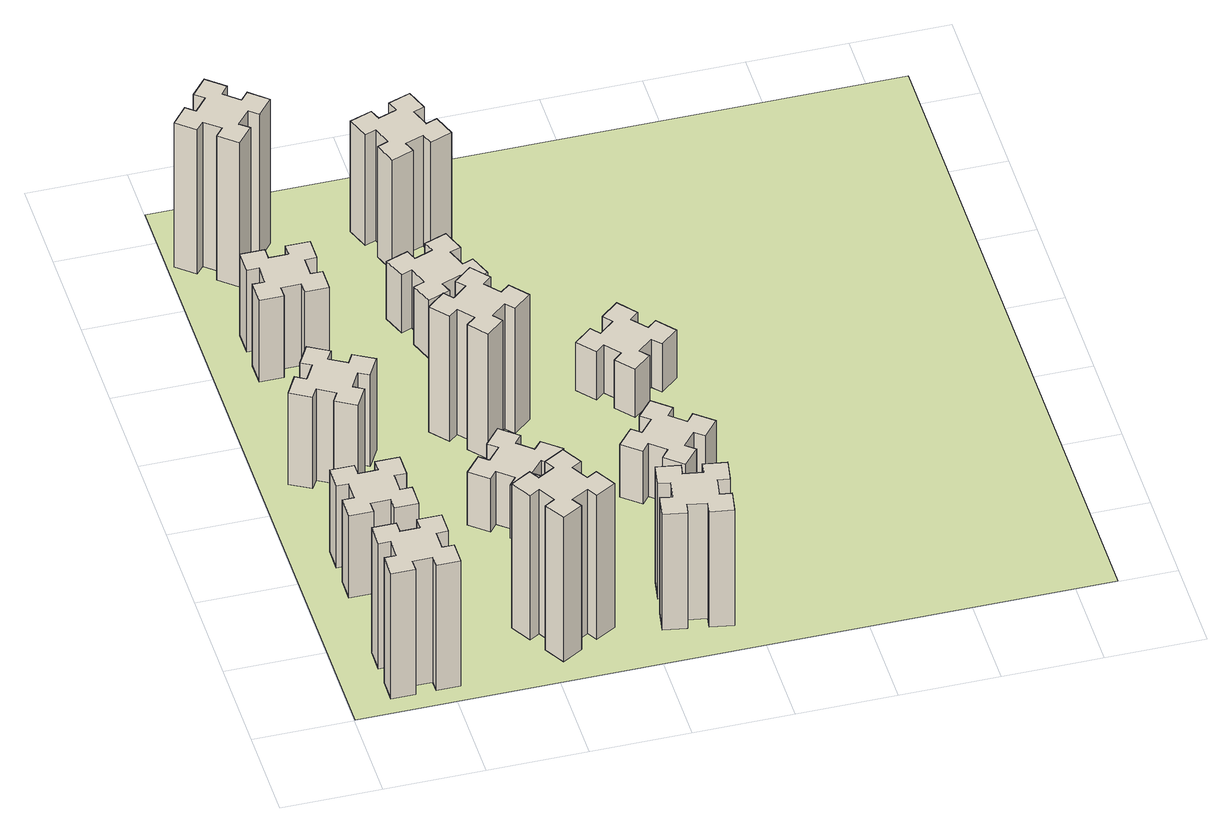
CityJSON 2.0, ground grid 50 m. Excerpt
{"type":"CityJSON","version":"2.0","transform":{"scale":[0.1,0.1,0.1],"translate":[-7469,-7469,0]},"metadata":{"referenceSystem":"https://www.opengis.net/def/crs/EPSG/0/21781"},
"CityObjects":{
"building1":{"type":"Building","attributes":{"class":"1000","function":"1000","usage":"1000","yearOfConstruction":2016,"roofType":"1000","measuredHeight":78,"storeysAboveGround":30,"storeysBelowGround":0},"geometry":[{"type":"Solid","lod":"1","boundaries":[[[[0,1,2,3,4,5,6,7,8,9,10,11,12,13,14,15,16,17,18,19]],[[17,16,20,21]],[[16,15,22,20]],[[15,14,23,22]],[[14,13,24,23]],[[13,12,25,24]],[[12,11,26,25]],[[11,10,27,26]],[[10,9,28,27]],[[9,8,29,28]],[[8,7,30,29]],[[7,6,31,30]],[[6,5,32,31]],[[5,4,33,32]],[[4,3,34,33]],[[3,2,35,34]],[[2,1,36,35]],[[1,0,37,36]],[[0,19,38,37]],[[19,18,39,38]],[[18,17,21,39]],[[24,25,26,27,28,29,30,31,32,33,34,35,36,37,38,39,21,20,22,23]]]]}]},
"building2":{"type":"Building","attributes":{"class":"1000","function":"1000","usage":"1000","yearOfConstruction":2016,"roofType":"1000","measuredHeight":51,"storeysAboveGround":30,"storeysBelowGround":0},"geometry":[{"type":"Solid","lod":"1","boundaries":[[[[40,41,42,43,44,45,46,47,48,49,50,51,52,53,54,55,56,57,58,59]],[[57,56,60,61]],[[56,55,62,60]],[[55,54,63,62]],[[54,53,64,63]],[[53,52,65,64]],[[52,51,66,65]],[[51,50,67,66]],[[50,49,68,67]],[[49,48,69,68]],[[48,47,70,69]],[[47,46,71,70]],[[46,45,72,71]],[[45,44,73,72]],[[44,43,74,73]],[[43,42,75,74]],[[42,41,76,75]],[[41,40,77,76]],[[40,59,78,77]],[[59,58,79,78]],[[58,57,61,79]],[[64,65,66,67,68,69,70,71,72,73,74,75,76,77,78,79,61,60,62,63]]]]}]},
"building3":{"type":"Building","attributes":{"class":"1000","function":"1000","usage":"1000","yearOfConstruction":2016,"roofType":"1000","measuredHeight":57,"storeysAboveGround":30,"storeysBelowGround":0},"geometry":[{"type":"Solid","lod":"1","boundaries":[[[[80,81,82,83,84,85,86,87,88,89,90,91,92,93,94,95,96,97,98,99]],[[97,96,100,101]],[[96,95,102,100]],[[95,94,103,102]],[[94,93,104,103]],[[93,92,105,104]],[[92,91,106,105]],[[91,90,107,106]],[[90,89,108,107]],[[89,88,109,108]],[[88,87,110,109]],[[87,86,111,110]],[[86,85,112,111]],[[85,84,113,112]],[[84,83,114,113]],[[83,82,115,114]],[[82,81,116,115]],[[81,80,117,116]],[[80,99,118,117]],[[99,98,119,118]],[[98,97,101,119]],[[104,105,106,107,108,109,110,111,112,113,114,115,116,117,118,119,101,100,102,103]]]]}]},
"building4":{"type":"Building","attributes":{"class":"1000","function":"1000","usage":"1000","yearOfConstruction":2016,"roofType":"1000","measuredHeight":51,"storeysAboveGround":30,"storeysBelowGround":0},"geometry":[{"type":"Solid","lod":"1","boundaries":[[[[120,121,122,123,124,125,126,127,128,129,130,131,132,133,134,135,136,137,138,139]],[[137,136,140,141]],[[136,135,142,140]],[[135,134,143,142]],[[134,133,144,143]],[[133,132,145,144]],[[132,131,146,145]],[[131,130,147,146]],[[130,129,148,147]],[[129,128,149,148]],[[128,127,150,149]],[[127,126,151,150]],[[126,125,152,151]],[[125,124,153,152]],[[124,123,154,153]],[[123,122,155,154]],[[122,121,156,155]],[[121,120,157,156]],[[120,139,158,157]],[[139,138,159,158]],[[138,137,141,159]],[[144,145,146,147,148,149,150,151,152,153,154,155,156,157,158,159,141,140,142,143]]]]}]},
"building5":{"type":"Building","attributes":{"class":"1000","function":"1000","usage":"1000","yearOfConstruction":2016,"roofType":"1000","measuredHeight":90,"storeysAboveGround":30,"storeysBelowGround":0},"geometry":[{"type":"Solid","lod":"1","boundaries":[[[[160,161,162,163,164,165,166,167,168,169,170,171,172,173,174,175,176,177,178,179]],[[177,176,180,181]],[[176,175,182,180]],[[175,174,183,182]],[[174,173,184,183]],[[173,172,185,184]],[[172,171,186,185]],[[171,170,187,186]],[[170,169,188,187]],[[169,168,189,188]],[[168,167,190,189]],[[167,166,191,190]],[[166,165,192,191]],[[165,164,193,192]],[[164,163,194,193]],[[163,162,195,194]],[[162,161,196,195]],[[161,160,197,196]],[[160,179,198,197]],[[179,178,199,198]],[[178,177,181,199]],[[184,185,186,187,188,189,190,191,192,193,194,195,196,197,198,199,181,180,182,183]]]]}]},
"building6":{"type":"Building","attributes":{"class":"1000","function":"1000","usage":"1000","yearOfConstruction":2016,"roofType":"1000","measuredHeight":90,"storeysAboveGround":30,"storeysBelowGround":0},"geometry":[{"type":"Solid","lod":"1","boundaries":[[[[200,201,202,203,204,205,206,207,208,209,210,211,212,213,214,215,216,217,218,219]],[[217,216,220,221]],[[216,215,222,220]],[[215,214,223,222]],[[214,213,224,223]],[[213,212,225,224]],[[212,211,226,225]],[[211,210,227,226]],[[210,209,228,227]],[[209,208,229,228]],[[208,207,230,229]],[[207,206,231,230]],[[206,205,232,231]],[[205,204,233,232]],[[204,203,234,233]],[[203,202,235,234]],[[202,201,236,235]],[[201,200,237,236]],[[200,219,238,237]],[[219,218,239,238]],[[218,217,221,239]],[[224,225,226,227,228,229,230,231,232,233,234,235,236,237,238,239,221,220,222,223]]]]}]},
"building7":{"type":"Building","attributes":{"class":"1000","function":"1000","usage":"1000","yearOfConstruction":2016,"roofType":"1000","measuredHeight":33,"storeysAboveGround":30,"storeysBelowGround":0},"geometry":[{"type":"Solid","lod":"1","boundaries":[[[[240,241,242,243,244,245,246,247,248,249,250,251,252,253,254,255,256,257,258,259]],[[257,256,260,261]],[[256,255,262,260]],[[255,254,263,262]],[[254,253,264,263]],[[253,252,265,264]],[[252,251,266,265]],[[251,250,267,266]],[[250,249,268,267]],[[249,248,269,268]],[[248,247,270,269]],[[247,246,271,270]],[[246,245,272,271]],[[245,244,273,272]],[[244,243,274,273]],[[243,242,275,274]],[[242,241,276,275]],[[241,240,277,276]],[[240,259,278,277]],[[259,258,279,278]],[[258,257,261,279]],[[264,265,266,267,268,269,270,271,272,273,274,275,276,277,278,279,261,260,262,263]]]]}]},
"building8":{"type":"Building","attributes":{"class":"1000","function":"1000","usage":"1000","yearOfConstruction":2016,"roofType":"1000","measuredHeight":78,"storeysAboveGround":30,"storeysBelowGround":0},"geometry":[{"type":"Solid","lod":"1","boundaries":[[[[280,281,282,283,284,285,286,287,288,289,290,291,292,293,294,295,296,297,298,299]],[[297,296,300,301]],[[296,295,302,300]],[[295,294,303,302]],[[294,293,304,303]],[[293,292,305,304]],[[292,291,306,305]],[[291,290,307,306]],[[290,289,308,307]],[[289,288,309,308]],[[288,287,310,309]],[[287,286,311,310]],[[286,285,312,311]],[[285,284,313,312]],[[284,283,314,313]],[[283,282,315,314]],[[282,281,316,315]],[[281,280,317,316]],[[280,299,318,317]],[[299,298,319,318]],[[298,297,301,319]],[[304,305,306,307,308,309,310,311,312,313,314,315,316,317,318,319,301,300,302,303]]]]}]},
"building9":{"type":"Building","attributes":{"class":"1000","function":"1000","usage":"1000","yearOfConstruction":2016,"roofType":"1000","measuredHeight":72,"storeysAboveGround":30,"storeysBelowGround":0},"geometry":[{"type":"Solid","lod":"1","boundaries":[[[[320,321,322,323,324,325,326,327,328,329,330,331,332,333,334,335,336,337,338,339]],[[337,336,340,341]],[[336,335,342,340]],[[335,334,343,342]],[[334,333,344,343]],[[333,332,345,344]],[[332,331,346,345]],[[331,330,347,346]],[[330,329,348,347]],[[329,328,349,348]],[[328,327,350,349]],[[327,326,351,350]],[[326,325,352,351]],[[325,324,353,352]],[[324,323,354,353]],[[323,322,355,354]],[[322,321,356,355]],[[321,320,357,356]],[[320,339,358,357]],[[339,338,359,358]],[[338,337,341,359]],[[344,345,346,347,348,349,350,351,352,353,354,355,356,357,358,359,341,340,342,343]]]]}]},
"building10":{"type":"Building","attributes":{"class":"1000","function":"1000","usage":"1000","yearOfConstruction":2016,"roofType":"1000","measuredHeight":36,"storeysAboveGround":30,"storeysBelowGround":0},"geometry":[{"type":"Solid","lod":"1","boundaries":[[[[360,361,362,363,364,365,366,367,368,369,370,371,372,373,374,375,376,377,378,379]],[[377,376,380,381]],[[376,375,382,380]],[[375,374,383,382]],[[374,373,384,383]],[[373,372,385,384]],[[372,371,386,385]],[[371,370,387,386]],[[370,369,388,387]],[[369,368,389,388]],[[368,367,390,389]],[[367,366,391,390]],[[366,365,392,391]],[[365,364,393,392]],[[364,363,394,393]],[[363,362,395,394]],[[362,361,396,395]],[[361,360,397,396]],[[360,379,398,397]],[[379,378,399,398]],[[378,377,381,399]],[[384,385,386,387,388,389,390,391,392,393,394,395,396,397,398,399,381,380,382,383]]]]}]},
"building11":{"type":"Building","attributes":{"class":"1000","function":"1000","usage":"1000","yearOfConstruction":2016,"roofType":"1000","measuredHeight":69,"storeysAboveGround":30,"storeysBelowGround":0},"geometry":[{"type":"Solid","lod":"1","boundaries":[[[[400,401,402,403,404,405,406,407,408,409,410,411,412,413,414,415,416,417,418,419]],[[417,416,420,421]],[[416,415,422,420]],[[415,414,423,422]],[[414,413,424,423]],[[413,412,425,424]],[[412,411,426,425]],[[411,410,427,426]],[[410,409,428,427]],[[409,408,429,428]],[[408,407,430,429]],[[407,406,431,430]],[[406,405,432,431]],[[405,404,433,432]],[[404,403,434,433]],[[403,402,435,434]],[[402,401,436,435]],[[401,400,437,436]],[[400,419,438,437]],[[419,418,439,438]],[[418,417,421,439]],[[424,425,426,427,428,429,430,431,432,433,434,435,436,437,438,439,421,420,422,423]]]]}]},
"building12":{"type":"Building","attributes":{"class":"1000","function":"1000","usage":"1000","yearOfConstruction":2016,"roofType":"1000","measuredHeight":33,"storeysAboveGround":30,"storeysBelowGround":0},"geometry":[{"type":"Solid","lod":"1","boundaries":[[[[440,441,442,443,444,445,446,447,448,449,450,451,452,453,454,455,456,457,458,459]],[[457,456,460,461]],[[456,455,462,460]],[[455,454,463,462]],[[454,453,464,463]],[[453,452,465,464]],[[452,451,466,465]],[[451,450,467,466]],[[450,449,468,467]],[[449,448,469,468]],[[448,447,470,469]],[[447,446,471,470]],[[446,445,472,471]],[[445,444,473,472]],[[444,443,474,473]],[[443,442,475,474]],[[442,441,476,475]],[[441,440,477,476]],[[440,459,478,477]],[[459,458,479,478]],[[458,457,461,479]],[[464,465,466,467,468,469,470,471,472,473,474,475,476,477,478,479,461,460,462,463]]]]}]},
"building13":{"type":"Building","attributes":{"class":"1000","function":"1000","usage":"1000","yearOfConstruction":2016,"roofType":"1000","measuredHeight":30,"storeysAboveGround":30,"storeysBelowGround":0},"geometry":[{"type":"Solid","lod":"1","boundaries":[[[[480,481,482,483,484,485,486,487,488,489,490,491,492,493,494,495,496,497,498,499]],[[497,496,500,501]],[[496,495,502,500]],[[495,494,503,502]],[[494,493,504,503]],[[493,492,505,504]],[[492,491,506,505]],[[491,490,507,506]],[[490,489,508,507]],[[489,488,509,508]],[[488,487,510,509]],[[487,486,511,510]],[[486,485,512,511]],[[485,484,513,512]],[[484,483,514,513]],[[483,482,515,514]],[[482,481,516,515]],[[481,480,517,516]],[[480,499,518,517]],[[499,498,519,518]],[[498,497,501,519]],[[504,505,506,507,508,509,510,511,512,513,514,515,516,517,518,519,501,500,502,503]]]]}]},
"landuse1":{"type":"LandUse","attributes":{"name":"plot1","function":"1010"},"geometry":[{"type":"MultiSurface","lod":"1","boundaries":[[[520,521,522,523]]]}]}
},
"vertices":[
[265,325,0],[265,225,0],[205,225,0],[205,105,0],[325,105,0],[325,165,0],[425,165,0],[425,105,0],[545,105,0],[545,225,0],[485,225,0],[485,325,0],[545,325,0],[545,445,0],[425,445,0],[425,385,0],[325,385,0],[325,445,0],[205,445,0],[205,325,0],[325,385,780],[325,445,780],[425,385,780],[425,445,780],[545,445,780],[545,325,780],[485,325,780],[485,225,780],[545,225,780],[545,105,780],[425,105,780],[425,165,780],[325,165,780],[325,105,780],[205,105,780],[205,225,780],[265,225,780],[265,325,780],[205,325,780],[205,445,780],
[265,1065,0],[265,965,0],[205,965,0],[205,845,0],[325,845,0],[325,905,0],[425,905,0],[425,845,0],[545,845,0],[545,965,0],[485,965,0],[485,1065,0],[545,1065,0],[545,1185,0],[425,1185,0],[425,1125,0],[325,1125,0],[325,1185,0],[205,1185,0],[205,1065,0],[325,1125,510],[325,1185,510],[425,1125,510],[425,1185,510],[545,1185,510],[545,1065,510],[485,1065,510],[485,965,510],[545,965,510],[545,845,510],[425,845,510],[425,905,510],[325,905,510],[325,845,510],[205,845,510],[205,965,510],[265,965,510],[265,1065,510],[205,1065,510],[205,1185,510],
[474,1826,0],[387,1876,0],[417,1928,0],[313,1988,0],[253,1884,0],[305,1854,0],[255,1767,0],[203,1797,0],[143,1693,0],[247,1633,0],[277,1685,0],[364,1635,0],[334,1583,0],[438,1523,0],[498,1627,0],[446,1657,0],[496,1744,0],[548,1714,0],[608,1818,0],[504,1878,0],[496,1744,570],[548,1714,570],[446,1657,570],[498,1627,570],[438,1523,570],[334,1583,570],[364,1635,570],[277,1685,570],[247,1633,570],[143,1693,570],[203,1797,570],[255,1767,570],[305,1854,570],[253,1884,570],[313,1988,570],[417,1928,570],[387,1876,570],[474,1826,570],[504,1878,570],[608,1818,570],
[485,2545,0],[485,2645,0],[545,2645,0],[545,2765,0],[425,2765,0],[425,2705,0],[325,2705,0],[325,2765,0],[205,2765,0],[205,2645,0],[265,2645,0],[265,2545,0],[205,2545,0],[205,2425,0],[325,2425,0],[325,2485,0],[425,2485,0],[425,2425,0],[545,2425,0],[545,2545,0],[425,2485,510],[425,2425,510],[325,2485,510],[325,2425,510],[205,2425,510],[205,2545,510],[265,2545,510],[265,2645,510],[205,2645,510],[205,2765,510],[325,2765,510],[325,2705,510],[425,2705,510],[425,2765,510],[545,2765,510],[545,2645,510],[485,2645,510],[485,2545,510],[545,2545,510],[545,2425,510],
[1127,255,0],[1214,305,0],[1244,253,0],[1348,313,0],[1288,417,0],[1236,387,0],[1186,474,0],[1238,504,0],[1178,608,0],[1074,548,0],[1104,496,0],[1017,446,0],[987,498,0],[883,438,0],[943,334,0],[995,364,0],[1045,277,0],[993,247,0],[1053,143,0],[1157,203,0],[1045,277,900],[993,247,900],[995,364,900],[943,334,900],[883,438,900],[987,498,900],[1017,446,900],[1104,496,900],[1074,548,900],[1178,608,900],[1238,504,900],[1186,474,900],[1236,387,900],[1288,417,900],[1348,313,900],[1244,253,900],[1214,305,900],[1127,255,900],[1157,203,900],[1053,143,900],
[384,3387,0],[308,3452,0],[346,3498,0],[254,3575,0],[177,3483,0],[223,3444,0],[159,3368,0],[113,3406,0],[36,3314,0],[128,3237,0],[166,3283,0],[243,3219,0],[204,3173,0],[296,3096,0],[373,3188,0],[327,3226,0],[392,3303,0],[438,3264,0],[515,3356,0],[423,3433,0],[392,3303,900],[438,3264,900],[327,3226,900],[373,3188,900],[296,3096,900],[204,3173,900],[243,3219,900],[166,3283,900],[128,3237,900],[36,3314,900],[113,3406,900],[159,3368,900],[223,3444,900],[177,3483,900],[254,3575,900],[346,3498,900],[308,3452,900],[384,3387,900],[423,3433,900],[515,3356,900],
[1224,1267,0],[1148,1332,0],[1186,1378,0],[1094,1455,0],[1017,1363,0],[1063,1324,0],[999,1248,0],[953,1286,0],[876,1194,0],[968,1117,0],[1006,1163,0],[1083,1099,0],[1044,1053,0],[1136,976,0],[1213,1068,0],[1167,1106,0],[1232,1183,0],[1278,1144,0],[1355,1236,0],[1263,1313,0],[1232,1183,330],[1278,1144,330],[1167,1106,330],[1213,1068,330],[1136,976,330],[1044,1053,330],[1083,1099,330],[1006,1163,330],[968,1117,330],[876,1194,330],[953,1286,330],[999,1248,330],[1063,1324,330],[1017,1363,330],[1094,1455,330],[1186,1378,330],[1148,1332,330],[1224,1267,330],[1263,1313,330],[1355,1236,330],
[1083,1972,0],[1006,1907,0],[968,1953,0],[876,1876,0],[953,1784,0],[999,1823,0],[1063,1746,0],[1017,1708,0],[1094,1616,0],[1186,1693,0],[1148,1739,0],[1224,1803,0],[1263,1757,0],[1355,1834,0],[1278,1926,0],[1232,1888,0],[1167,1964,0],[1213,2003,0],[1136,2095,0],[1044,2018,0],[1167,1964,780],[1213,2003,780],[1232,1888,780],[1278,1926,780],[1355,1834,780],[1263,1757,780],[1224,1803,780],[1148,1739,780],[1186,1693,780],[1094,1616,780],[1017,1708,780],[1063,1746,780],[999,1823,780],[953,1784,780],[876,1876,780],[968,1953,780],[1006,1907,780],[1083,1972,780],[1044,2018,780],[1136,2095,780],
[1855,307,0],[1872,405,0],[1931,395,0],[1952,513,0],[1834,534,0],[1824,475,0],[1725,492,0],[1736,551,0],[1617,572,0],[1597,454,0],[1656,444,0],[1638,345,0],[1579,356,0],[1558,237,0],[1677,217,0],[1687,276,0],[1785,258,0],[1775,199,0],[1893,178,0],[1914,297,0],[1785,258,720],[1775,199,720],[1687,276,720],[1677,217,720],[1558,237,720],[1579,356,720],[1638,345,720],[1656,444,720],[1597,454,720],[1617,572,720],[1736,551,720],[1725,492,720],[1824,475,720],[1834,534,720],[1952,513,720],[1931,395,720],[1872,405,720],[1855,307,720],[1914,297,720],[1893,178,720],
[1106,2475,0],[1200,2509,0],[1220,2453,0],[1333,2494,0],[1292,2607,0],[1236,2586,0],[1202,2680,0],[1258,2700,0],[1217,2813,0],[1104,2772,0],[1125,2716,0],[1031,2682,0],[1010,2738,0],[897,2697,0],[939,2584,0],[995,2605,0],[1029,2511,0],[973,2490,0],[1014,2377,0],[1127,2419,0],[1029,2511,360],[973,2490,360],[995,2605,360],[939,2584,360],[897,2697,360],[1010,2738,360],[1031,2682,360],[1125,2716,360],[1104,2772,360],[1217,2813,360],[1258,2700,360],[1202,2680,360],[1236,2586,360],[1292,2607,360],[1333,2494,360],[1220,2453,360],[1200,2509,360],[1106,2475,360],[1127,2419,360],[1014,2377,360],
[1125,3356,0],[1031,3322,0],[1010,3378,0],[897,3337,0],[939,3224,0],[995,3245,0],[1029,3151,0],[973,3130,0],[1014,3017,0],[1127,3059,0],[1106,3115,0],[1200,3149,0],[1220,3093,0],[1333,3134,0],[1292,3247,0],[1236,3226,0],[1202,3320,0],[1258,3340,0],[1217,3453,0],[1104,3412,0],[1202,3320,690],[1258,3340,690],[1236,3226,690],[1292,3247,690],[1333,3134,690],[1220,3093,690],[1200,3149,690],[1106,3115,690],[1127,3059,690],[1014,3017,690],[973,3130,690],[1029,3151,690],[995,3245,690],[939,3224,690],[897,3337,690],[1010,3378,690],[1031,3322,690],[1125,3356,690],[1104,3412,690],[1217,3453,690],
[1746,1163,0],[1823,1099,0],[1784,1053,0],[1876,976,0],[1953,1068,0],[1907,1106,0],[1972,1183,0],[2018,1144,0],[2095,1236,0],[2003,1313,0],[1964,1267,0],[1888,1332,0],[1926,1378,0],[1834,1455,0],[1757,1363,0],[1803,1324,0],[1739,1248,0],[1693,1286,0],[1616,1194,0],[1708,1117,0],[1739,1248,330],[1693,1286,330],[1803,1324,330],[1757,1363,330],[1834,1455,330],[1926,1378,330],[1888,1332,330],[1964,1267,330],[2003,1313,330],[2095,1236,330],[2018,1144,330],[1972,1183,330],[1907,1106,330],[1953,1068,330],[1876,976,330],[1784,1053,330],[1823,1099,330],[1746,1163,330],[1708,1117,330],[1616,1194,330],
[1972,1988,0],[1907,2064,0],[1953,2103,0],[1876,2195,0],[1784,2118,0],[1823,2072,0],[1746,2007,0],[1708,2053,0],[1616,1976,0],[1693,1884,0],[1739,1923,0],[1803,1846,0],[1757,1808,0],[1834,1716,0],[1926,1793,0],[1888,1839,0],[1964,1903,0],[2003,1857,0],[2095,1934,0],[2018,2026,0],[1964,1903,300],[2003,1857,300],[1888,1839,300],[1926,1793,300],[1834,1716,300],[1757,1808,300],[1803,1846,300],[1739,1923,300],[1693,1884,300],[1616,1976,300],[1708,2053,300],[1746,2007,300],[1823,2072,300],[1784,2118,300],[1876,2195,300],[1953,2103,300],[1907,2064,300],[1972,1988,300],[2018,2026,300],[2095,1934,300],
[5,3705,0],[3705,3705,0],[3705,5,0],[5,5,0]
]}
